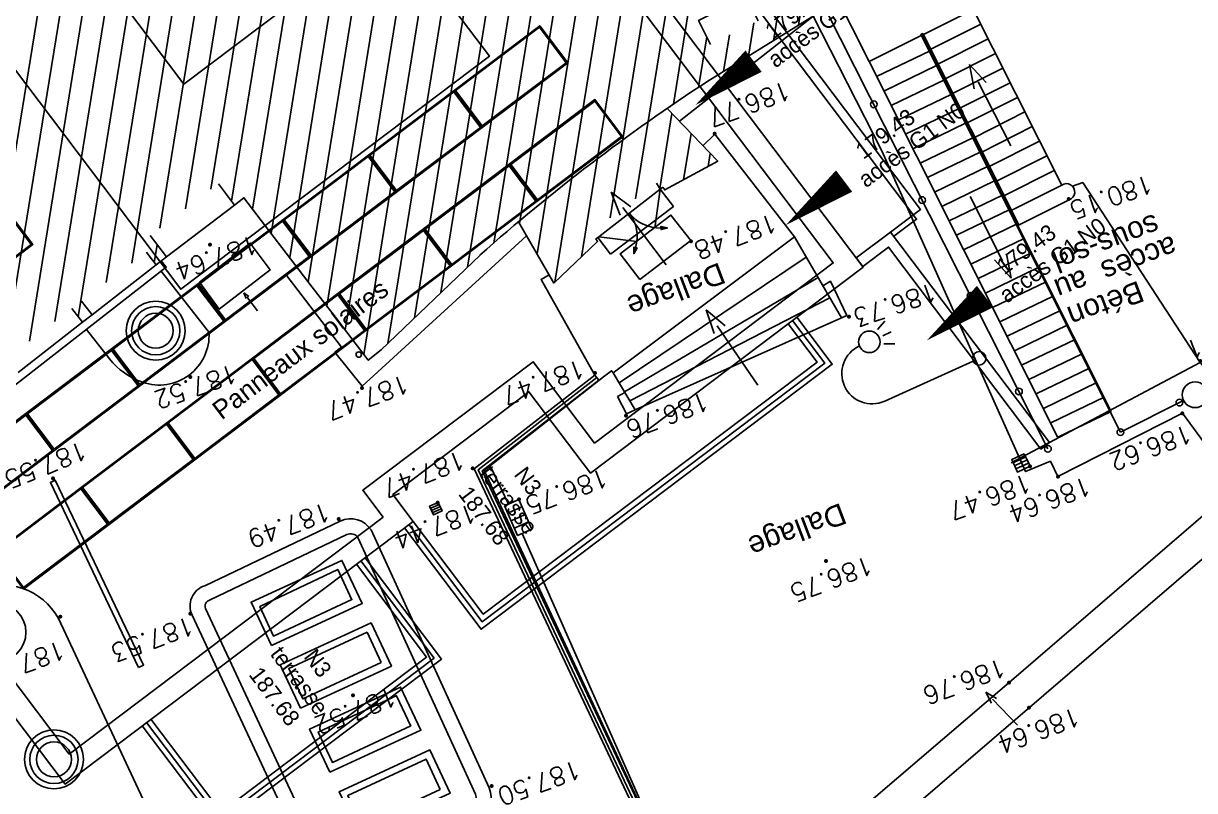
# Model space of a CAD drawing. Header units: metres. Extents: x 1841041 to 1841282, y 5171502 to 5171751.
# Drawn here: x 1841190.16 to 1841211.99, y 5171633.62 to 5171647.92 of the extents above; entities that cross this region are included whole.
import ezdxf
from ezdxf.lldxf.tags import DXFTag

# ---------------------------------------------------------------- set-up
doc = ezdxf.new("R2010")
doc.units = ezdxf.units.M
doc.header["$PDSIZE"] = -0.004
for name, color, linetype, true_color in [('Fond topo - BAT_ANN', 7, 'Continuous', 0x999999), ('Fond topo - CLO_LEG', 9, 'Continuous', 0x808080), ('Fond topo - SUPP', 7, 'Continuous', 0x999999), ('Fond topo - Z', 1, 'Continuous', 0xff0000), ('SA - EBC', 7, 'Continuous', 0x4f7f3f), ('SA - Limite terrain', 1, 'LIMITE_CADASTRALE', 0xff0000)]:
    doc.layers.add(name, color=color, linetype=linetype, true_color=true_color)
for name, color, linetype, lineweight, true_color in [('Fond topo - P', 3, 'Continuous', 50, 0x00ff00), ('Fond topo - VOI', 7, 'Continuous', 25, 0x999999), ('Fond topo - Z_500', 1, 'Continuous', 9, 0xff0000)]:
    doc.layers.add(name, color=color, linetype=linetype, lineweight=lineweight, true_color=true_color)
for name, color, linetype in [('SA - Bâtiment D', 7, 'Continuous'), ('SA - limite revêtement', 7, 'Continuous'), ('SA - muret béton', 7, 'Continuous')]:
    doc.layers.add(name, color=color, linetype=linetype)
doc.styles.add('2000_ARIAL', font='arial.ttf', dxfattribs={"height": 0.4})
doc.styles.add('ArialA', font='arial.ttf')
doc.styles.add('SIMPLEX', font='simplex_.ttf', dxfattribs={"height": 1.25})
tags = doc.linetypes.add('CACHE2', pattern=[4.7625, 3.175, -1.5875]).pattern_tags.tags
tags[6:7] = [DXFTag(74, 4), DXFTag(75, 0), DXFTag(340, '0'), DXFTag(46, 0.0), DXFTag(50, 0.0), DXFTag(44, 0.0), DXFTag(45, 0.0)]
tags[4:5] = [DXFTag(74, 4), DXFTag(75, 0), DXFTag(340, '0'), DXFTag(46, 0.0), DXFTag(50, 0.0), DXFTag(44, 0.0), DXFTag(45, 0.0)]
tags = doc.linetypes.add('L16', pattern=[0.375, 0.3, -0.075]).pattern_tags.tags
tags[6:7] = [DXFTag(74, 4), DXFTag(75, 0), DXFTag(340, '0'), DXFTag(46, 0.0), DXFTag(50, 0.0), DXFTag(44, 0.0), DXFTag(45, 0.0)]
tags[4:5] = [DXFTag(74, 4), DXFTag(75, 0), DXFTag(340, '0'), DXFTag(46, 0.0), DXFTag(50, 0.0), DXFTag(44, 0.0), DXFTag(45, 0.0)]
tags = doc.linetypes.add('L8', pattern=[0.225, 0.15, -0.075]).pattern_tags.tags
tags[6:7] = [DXFTag(74, 4), DXFTag(75, 0), DXFTag(340, '0'), DXFTag(46, 0.0), DXFTag(50, 0.0), DXFTag(44, 0.0), DXFTag(45, 0.0)]
tags[4:5] = [DXFTag(74, 4), DXFTag(75, 0), DXFTag(340, '0'), DXFTag(46, 0.0), DXFTag(50, 0.0), DXFTag(44, 0.0), DXFTag(45, 0.0)]
tags = doc.linetypes.add('LIMITE_CADASTRALE', pattern=[13, 8, -2, 1, -2]).pattern_tags.tags
tags[10:11] = [DXFTag(74, 4), DXFTag(75, 0), DXFTag(340, '0'), DXFTag(46, 0.0), DXFTag(50, 0.0), DXFTag(44, 0.0), DXFTag(45, 0.0)]
tags[8:9] = [DXFTag(74, 4), DXFTag(75, 0), DXFTag(340, '0'), DXFTag(46, 0.0), DXFTag(50, 0.0), DXFTag(44, 0.0), DXFTag(45, 0.0)]
tags[6:7] = [DXFTag(74, 4), DXFTag(75, 0), DXFTag(340, '0'), DXFTag(46, 0.0), DXFTag(50, 0.0), DXFTag(44, 0.0), DXFTag(45, 0.0)]
tags[4:5] = [DXFTag(74, 4), DXFTag(75, 0), DXFTag(340, '0'), DXFTag(46, 0.0), DXFTag(50, 0.0), DXFTag(44, 0.0), DXFTag(45, 0.0)]

# ---------------------------------------------------------------- blocks, each defined once
blk = doc.blocks.new('CLOLEG')
at = {"ltscale": 2}
blk.add_circle((0, 0), 0.0625, dxfattribs=at)
blk = doc.blocks.new('PTOPO')
at = {"color": 0, "ltscale": 2}
blk.add_point((0, 0), dxfattribs=at)
blk = doc.blocks.new('ESC01')
at = {"ltscale": 2}
for p, q in [((1.338104, 0), (0, 0)), ((1.257547, 0.126415), (1.7, 0)), ((1.257547, -0.126415), (1.7, 0))]:
    blk.add_line(p, q, dxfattribs=at)
blk = doc.blocks.new('ASS07')
at = {"ltscale": 2}
for p, q in [((-0.25, -0.45), (-0.25, 0.45)), ((0, -0.45), (0, 0.45)), ((0.25, -0.45), (0.25, 0.45))]:
    blk.add_line(p, q, dxfattribs=at)
at = {"ltscale": 2, "flags": 128}
blk.add_lwpolyline([(0.5, -0.5), (0.5, 0.5), (-0.5, 0.5), (-0.5, -0.5)], close=True, dxfattribs=at)
blk = doc.blocks.new('ECL01')
at = {"ltscale": 2}
for p, q in [((0.978086, 1.507164), (0.895804, 1.319402)), ((1.125, 1.464688), (1.125, 1.293214)), ((1.271914, 1.507164), (1.354196, 1.319402))]:
    blk.add_line(p, q, dxfattribs=at)
at = {"ltscale": 2, "flags": 128}
blk.add_lwpolyline([(0, 0.125), (0, 1.935, -0.995687118), (1.131589, 1.939891)], format="xyb", dxfattribs=at)
at = {"ltscale": 2}
for centre, radius in [((1.125, 1.74), 0.2), ((0, 0), 0.125)]:
    blk.add_circle(centre, radius, dxfattribs=at)

msp = doc.modelspace()

# ---------------------------------------------------------------- hatches: boundary and pattern name
at = {"layer": 'Fond topo - SUPP'}
h = msp.add_hatch(dxfattribs=at)
h.set_pattern_fill('ANSI31', color=256, scale=0.13, angle=15, style=0, pattern_type=2)
h.set_pattern_definition([(260.789251506, (3682554.42128, 10343265.75613), (0.40742809078, -0.066067390824), [])])
h.paths.add_polyline_path([(1841205.352, 5171648.347), (1841202.917, 5171646.842), (1841202.156, 5171646.333), (1841203.099, 5171645.351), (1841202.111, 5171644.813), (1841202.073, 5171644.866), (1841202.025, 5171644.829), (1841201.961, 5171644.942), (1841200.79, 5171644.065), (1841200.881, 5171643.942), (1841200.83, 5171643.903), (1841200.86, 5171643.855), (1841200.045, 5171643.077), (1841199.385, 5171644.22), (1841198.668, 5171643.6), (1841196.826, 5171641.834), (1841196.583, 5171641.64), (1841195.54, 5171643.004), (1841194.267, 5171644.668), (1841194.094, 5171644.532), (1841193.791, 5171644.931), (1841192.518, 5171643.963), (1841192.821, 5171643.565), (1841192.631, 5171643.418), (1841192.521, 5171643.56), (1841192.448, 5171643.655), (1841191.241, 5171642.742), (1841191.439, 5171642.489), (1841191.257, 5171642.347), (1841191.059, 5171642.602), (1841189.853, 5171641.677), (1841190.058, 5171641.413), (1841189.877, 5171641.272), (1841189.67, 5171641.537), (1841188.462, 5171640.609), (1841188.676, 5171640.335), (1841188.494, 5171640.194), (1841188.28, 5171640.469), (1841187.082, 5171639.55), (1841187.301, 5171639.264), (1841186.308, 5171638.54), (1841186.146, 5171638.422), (1841185.848, 5171638.823), (1841185.029, 5171638.213), (1841185.333, 5171637.804), (1841184.536, 5171637.172), (1841181.222, 5171641.398), (1841182.561, 5171642.369), (1841182.859, 5171641.968), (1841183.674, 5171642.573), (1841183.376, 5171642.974), (1841183.501, 5171643.07), (1841183.147, 5171643.532), (1841182.505, 5171644.372), (1841180.905, 5171646.465), (1841180.265, 5171647.302), (1841179.26, 5171648.616), (1841177.973, 5171650.235), (1841176.818, 5171651.732), (1841176.857, 5171651.761), (1841176.593, 5171652.104), (1841178.455, 5171653.522), (1841180.538, 5171655.129), (1841188.145, 5171661.004), (1841197.082, 5171667.827), (1841197.143, 5171667.748), (1841200.503, 5171670.333), (1841200.752, 5171670.031), (1841200.706, 5171669.995), (1841203.515, 5171666.352), (1841195.56, 5171660.21), (1841195.254, 5171660.606), (1841193.988, 5171659.628), (1841194.294, 5171659.232), (1841194.129, 5171659.105), (1841194.499, 5171658.62), (1841194.499, 5171658.62), (1841194.101, 5171658.316), (1841195.072, 5171657.044), (1841195.47, 5171657.348), (1841201.415, 5171649.559), (1841201.017, 5171649.255), (1841201.994, 5171647.976), (1841202.392, 5171648.279), (1841202.656, 5171647.933), (1841202.741, 5171647.975), (1841202.963, 5171647.528), (1841203.852, 5171647.969), (1841203.629, 5171648.417), (1841204.554, 5171648.877), (1841204.835, 5171649.016)])
at = {"layer": 'SA - EBC'}
h = msp.add_hatch(dxfattribs=at)
h.set_pattern_fill('_USER', color=256, scale=0.75, angle=-315, style=0, pattern_type=0)
h.set_pattern_definition([(-315, (0, 0), (-0.53033008589, 0.53033008589), [])])
h.paths.add_polyline_path([(1841240.534, 5171532.517), (1841223.858, 5171528.248), (1841224.01, 5171523.735), (1841215.546, 5171521.188), (1841206.867, 5171520.73), (1841199.288, 5171522.079, -0.324865), (1841192.336, 5171537.762, -0.281489), (1841198.593, 5171544.348), (1841208.019, 5171546.089, 0.169529), (1841223.027, 5171552.904, 0.334069), (1841223.933, 5171558.384, 0.093266), (1841218.106, 5171565.785, 0.153139), (1841209.915, 5171569.383), (1841196.461, 5171570.747), (1841184.639, 5171572.666, -0.164253), (1841172.868, 5171578.891), (1841170.874, 5171582.969), (1841169.21, 5171588.234), (1841165.841, 5171613.228, 0.439037), (1841171.519, 5171626.789, -0.093363), (1841170.025, 5171632.776, 0.104272), (1841169.166, 5171635.926), (1841165.419, 5171643.527), (1841173.007, 5171649.253), (1841177.046, 5171643.718), (1841174.916, 5171642.14), (1841179.537, 5171635.905, -0.200983), (1841180.559, 5171631.747), (1841180.292, 5171622.575), (1841180.777, 5171620.648), (1841185.185, 5171612.577), (1841196.958, 5171597.371), (1841207.556, 5171599.215, 0.121418), (1841225.087, 5171583.268, 0.010183), (1841229.876, 5171580.798), (1841223.376, 5171579.977), (1841224.011, 5171569.377), (1841231.451, 5171569.403), (1841238.914, 5171543.826), (1841240.956, 5171534.586)])

# ---------------------------------------------------------------- linework, layer by layer
at = {"layer": 'Fond topo - BAT_ANN', "ltscale": 2, "flags": 128}
msp.add_lwpolyline([(1841225.032, 5171614.462, 0.005854), (1841224.702, 5171616.429, 0.009807), (1841224.469, 5171617.597, 0.000342), (1841223.989, 5171619.767, 0.006673), (1841223.963, 5171619.878, 0.005229), (1841223.796, 5171620.517, 0.003213), (1841223.507, 5171621.553, 0.00749), (1841223.075, 5171622.981, 0.006534), (1841222.535, 5171624.602, 0.008522), (1841222.092, 5171625.809, 0.008346), (1841221.598, 5171627.024, 0.008865), (1841221.012, 5171628.338, 0.007166), (1841220.234, 5171629.939, 0.005738), (1841219.561, 5171631.239, 0.005958), (1841218.883, 5171632.476, 0.009466), (1841217.996, 5171633.982, 0.010243), (1841217.122, 5171635.341, 0.007286), (1841216.92, 5171635.632, 0.001156), (1841215.616, 5171637.446, 0.013099), (1841215.211, 5171637.976, 0.006306), (1841214.327, 5171639.045), (1841212.095, 5171641.598), (1841208.569, 5171639.725)], format="xyb", dxfattribs=at)
at = {"layer": 'Fond topo - BAT_ANN', "ltscale": 2}
msp.add_circle((1841211.998, 5171640.996), 0.24, dxfattribs=at)
at = {"layer": 'Fond topo - CLO_LEG', "ltscale": 2, "flags": 128}
msp.add_lwpolyline([(1841210.606, 5171640.3), (1841211.784, 5171640.889)], dxfattribs=at)
at = {"layer": 'Fond topo - SUPP', "ltscale": 2}
msp.add_line((1841201.102, 5171643.619), (1841202.275, 5171644.505), dxfattribs=at)
at = {"layer": 'Fond topo - SUPP', "ltscale": 2, "flags": 128}
for points in [[(1841209.511, 5171644.904), (1841206.935, 5171650.031), (1841204.977, 5171649.087)], [(1841204.835, 5171649.016), (1841205.352, 5171648.347), (1841202.917, 5171646.842)], [(1841205.921, 5171647.208), (1841204.977, 5171649.087)], [(1841203.852, 5171647.969), (1841203.629, 5171648.417), (1841202.741, 5171647.975), (1841202.963, 5171647.528)], [(1841209.255, 5171639.988), (1841205.105, 5171648.195)], [(1841207.867, 5171648.175), (1841205.921, 5171647.208)], [(1841202.385, 5171646.094), (1841204.874, 5171648.05)], [(1841210.606, 5171640.3), (1841206.884, 5171647.709), (1841206.92, 5171647.727), (1841208.711, 5171644.161)], [(1841206.911, 5171647.7), (1841210.436, 5171640.684)], [(1841208.004, 5171647.903), (1841207.05, 5171647.423)], [(1841208.141, 5171647.63), (1841207.187, 5171647.151)], [(1841206.062, 5171646.927), (1841207.058, 5171647.407)], [(1841208.278, 5171647.358), (1841207.324, 5171646.878)], [(1841205.921, 5171647.208), (1841209.447, 5171640.19)], [(1841206.197, 5171646.658), (1841207.193, 5171647.138)], [(1841208.415, 5171647.085), (1841207.461, 5171646.605)], [(1841206.332, 5171646.389), (1841207.328, 5171646.869)], [(1841208.552, 5171646.812), (1841207.598, 5171646.333)], [(1841206.467, 5171646.12), (1841207.463, 5171646.6)], [(1841208.689, 5171646.54), (1841207.735, 5171646.06)], [(1841202.073, 5171644.866), (1841202.111, 5171644.813), (1841203.099, 5171645.351), (1841202.156, 5171646.333)], [(1841206.602, 5171645.851), (1841207.598, 5171646.331)], [(1841208.826, 5171646.267), (1841207.872, 5171645.787)], [(1841206.738, 5171645.582), (1841207.733, 5171646.062)], [(1841208.963, 5171645.994), (1841208.009, 5171645.515)], [(1841204.532, 5171643.941), (1841203.048, 5171645.855), (1841202.822, 5171645.639)], [(1841206.873, 5171645.313), (1841207.869, 5171645.794)], [(1841207.008, 5171645.044), (1841208.004, 5171645.525)], [(1841209.1, 5171645.722), (1841208.146, 5171645.242)], [(1841209.237, 5171645.449), (1841208.283, 5171644.97)], [(1841207.143, 5171644.775), (1841208.139, 5171645.256)], [(1841209.374, 5171645.177), (1841208.42, 5171644.697)], [(1841194.094, 5171644.532), (1841193.791, 5171644.931)], [(1841202.024, 5171644.828), (1841201.961, 5171644.942)], [(1841202.024, 5171644.828), (1841202.073, 5171644.866)], [(1841207.278, 5171644.506), (1841208.274, 5171644.987)], [(1841195.54, 5171643.004), (1841194.267, 5171644.668), (1841194.094, 5171644.532)], [(1841202.024, 5171644.828), (1841200.881, 5171643.942)], [(1841202.025, 5171644.829), (1841201.928, 5171644.11)], [(1841202.275, 5171644.505), (1841202.025, 5171644.829)], [(1841207.413, 5171644.238), (1841208.409, 5171644.718)], [(1841194.094, 5171644.532), (1841192.821, 5171643.565)], [(1841207.548, 5171643.969), (1841208.544, 5171644.449)], [(1841200.881, 5171643.942), (1841200.83, 5171643.903), (1841200.86, 5171643.855), (1841200.045, 5171643.077), (1841199.385, 5171644.22)], [(1841202.042, 5171644.104), (1841202.162, 5171644.107), (1841202.043, 5171644.074), (1841202.041, 5171644.134), (1841202.162, 5171644.107)], [(1841207.683, 5171643.7), (1841208.679, 5171644.18)], [(1841192.821, 5171643.565), (1841192.518, 5171643.963)], [(1841199.537, 5171643.957), (1841196.474, 5171641.157)], [(1841201.102, 5171643.619), (1841200.863, 5171643.928)], [(1841200.881, 5171643.942), (1841201.591, 5171643.852)], [(1841204.532, 5171643.941), (1841201.153, 5171641.402)], [(1841204.532, 5171643.941), (1841205.405, 5171642.43)], [(1841207.819, 5171643.431), (1841208.814, 5171643.911)], [(1841192.821, 5171643.565), (1841192.631, 5171643.418), (1841192.521, 5171643.56), (1841192.448, 5171643.655)], [(1841195.54, 5171643.004), (1841195.984, 5171642.423), (1841196.583, 5171641.64), (1841196.826, 5171641.834), (1841198.668, 5171643.6)], [(1841201.261, 5171641.221), (1841204.75, 5171643.563)], [(1841201.567, 5171643.741), (1841201.533, 5171643.626), (1841201.596, 5171643.732), (1841201.538, 5171643.75), (1841201.533, 5171643.626)], [(1841207.954, 5171643.162), (1841208.95, 5171643.642)], [(1841186.419, 5171638.387), (1841192.818, 5171643.373), (1841192.726, 5171643.492)], [(1841186.419, 5171638.387), (1841192.818, 5171643.373), (1841192.726, 5171643.492)], [(1841192.631, 5171643.418), (1841191.439, 5171642.489)], [(1841195.046, 5171643.239), (1841195.244, 5171643.39)], [(1841208.089, 5171642.893), (1841209.085, 5171643.373)], [(1841192.725, 5171643.301), (1841193.617, 5171642.156), (1841195.046, 5171643.239), (1841196.085, 5171641.881), (1841195.963, 5171641.788), (1841196.474, 5171641.157)], [(1841200.809, 5171641.363), (1841199.807, 5171643.145), (1841199.956, 5171643.231)], [(1841204.971, 5171643.182), (1841201.362, 5171641.051)], [(1841205.506, 5171642.475), (1841205.2, 5171643.111), (1841205.059, 5171643.029)], [(1841208.224, 5171642.624), (1841209.22, 5171643.104)], [(1841208.224, 5171642.624), (1841209.22, 5171643.104)], [(1841191.059, 5171642.602), (1841191.257, 5171642.347), (1841191.439, 5171642.489), (1841191.241, 5171642.742)], [(1841201.462, 5171640.883), (1841205.188, 5171642.806)], [(1841208.359, 5171642.355), (1841209.355, 5171642.836)], [(1841205.506, 5171642.475), (1841201.56, 5171640.718)], [(1841208.494, 5171642.086), (1841209.49, 5171642.567)], [(1841191.256, 5171642.349), (1841190.058, 5171641.413)], [(1841208.629, 5171641.817), (1841209.625, 5171642.298)], [(1841208.764, 5171641.549), (1841209.76, 5171642.029)], [(1841208.899, 5171641.28), (1841209.895, 5171641.76)], [(1841201.153, 5171641.402), (1841201.12, 5171641.444), (1841200.972, 5171641.328)], [(1841201.153, 5171641.402), (1841201.56, 5171640.718)], [(1841209.035, 5171641.011), (1841210.03, 5171641.491)], [(1841198.744, 5171639.583), (1841200.972, 5171641.328)], [(1841209.17, 5171640.742), (1841210.166, 5171641.222)], [(1841209.17, 5171640.742), (1841210.166, 5171641.222)], [(1841201.234, 5171640.961), (1841201.368, 5171641.041)], [(1841201.234, 5171640.961), (1841201.398, 5171640.642), (1841201.56, 5171640.718)], [(1841209.309, 5171640.475), (1841210.301, 5171640.953)], [(1841209.44, 5171640.204), (1841210.436, 5171640.684)], [(1841201.793, 5171633.126), (1841199.453, 5171638.41), (1841199.634, 5171638.49), (1841199.39, 5171639.042), (1841199.198, 5171638.959), (1841198.86, 5171639.674)], [(1841198.744, 5171639.583), (1841201.771, 5171633.099)], [(1841196.828, 5171636.006), (1841195.366, 5171635.326), (1841195.103, 5171635.891), (1841196.565, 5171636.571)], [(1841196.562, 5171636.57), (1841196.825, 5171636.005)], [(1841197.378, 5171634.823), (1841195.916, 5171634.143), (1841195.653, 5171634.708), (1841197.115, 5171635.388)], [(1841197.113, 5171635.387), (1841197.376, 5171634.822)]]:
    msp.add_lwpolyline(points, dxfattribs=at)
at = {"layer": 'Fond topo - SUPP', "linetype": 'L16', "ltscale": 2, "flags": 128}
for points in [[(1841204.879, 5171648.054), (1841206.16, 5171645.543), (1841208.837, 5171639.563), (1841209.3, 5171639.757), (1841209.442, 5171639.47), (1841211.762, 5171640.651), (1841212.773, 5171639.277), (1841208.532, 5171635.632), (1841204.373, 5171632.077), (1841203.416, 5171631.625)], [(1841212.095, 5171641.598), (1841209.903, 5171644.95), (1841209.713, 5171644.883)], [(1841213.581, 5171639.182), (1841204.773, 5171631.611)]]:
    msp.add_lwpolyline(points, dxfattribs=at)
at = {"layer": 'Fond topo - SUPP', "ltscale": 2, "flags": 128}
for points in [[(1841208.557, 5171644.424), (1841209.511, 5171644.904, -1.159523), (1841209.648, 5171644.631), (1841208.694, 5171644.152)], [(1841193.617, 5171642.156, -0.531213), (1841192.382, 5171641.228, -0.140177), (1841191.758, 5171641.665), (1841191.33, 5171642.214)], [(1841195.539, 5171632.092), (1841193.299, 5171636.891, -0.450708), (1841193.536, 5171637.435), (1841196.064, 5171638.641, -0.379409), (1841196.637, 5171638.476), (1841198.837, 5171633.667, -0.429538), (1841198.607, 5171633.097), (1841196.095, 5171631.911, -0.396697), (1841195.539, 5171632.092)]]:
    msp.add_lwpolyline(points, format="xyb", dxfattribs=at)
for points in [[(1841201.646, 5171643.147), (1841202.596, 5171643.869), (1841202.228, 5171644.344), (1841201.279, 5171643.622)], [(1841193.436, 5171643.093), (1841193.806, 5171642.592), (1841194.755, 5171643.322), (1841194.385, 5171643.824)], [(1841200.809, 5171641.363), (1841198.562, 5171639.617), (1841201.645, 5171633.056), (1841201.754, 5171633.107), (1841198.711, 5171639.581), (1841200.882, 5171641.269)], [(1841192.304, 5171635.915), (1841190.66, 5171639.362), (1841190.75, 5171639.405), (1841192.395, 5171635.958)], [(1841194.778, 5171636.324), (1841196.472, 5171637.106), (1841196.093, 5171637.909), (1841194.399, 5171637.128)], [(1841196.28, 5171637.176), (1841196.016, 5171637.741), (1841194.564, 5171637.05), (1841194.821, 5171636.498), (1841196.281, 5171637.177)], [(1841195.322, 5171635.157), (1841197.017, 5171635.939), (1841196.638, 5171636.743), (1841194.943, 5171635.961)], [(1841195.87, 5171633.962), (1841197.565, 5171634.743), (1841197.186, 5171635.547), (1841195.491, 5171634.765)], [(1841196.419, 5171632.79), (1841198.114, 5171633.572), (1841197.735, 5171634.375), (1841196.04, 5171633.594)], [(1841197.927, 5171633.64), (1841197.664, 5171634.205), (1841196.203, 5171633.526), (1841196.466, 5171632.961)]]:
    msp.add_lwpolyline(points, close=True, dxfattribs=at)
at = {"layer": 'Fond topo - SUPP', "linetype": 'L8', "ltscale": 2, "flags": 128}
msp.add_lwpolyline([(1841201.699, 5171633.082), (1841198.636, 5171639.599), (1841200.845, 5171641.316)], dxfattribs=at)
at = {"layer": 'Fond topo - SUPP', "linetype": 'L16', "ltscale": 2, "flags": 128}
msp.add_lwpolyline([(1841195.787, 5171632.221), (1841193.553, 5171637.01, -0.484796), (1841193.635, 5171637.172), (1841196.185, 5171638.389, -0.35503), (1841196.393, 5171638.338), (1841198.582, 5171633.551, -0.443167), (1841198.498, 5171633.355), (1841195.975, 5171632.165, -0.383594)], format="xyb", close=True, dxfattribs=at)
at = {"layer": 'Fond topo - SUPP', "ltscale": 2, "flags": 128}
msp.add_lwpolyline([(1841192.054, 5171628.581), (1841188.792, 5171635.482, -0.398852), (1841189.278, 5171637.361, -0.382281), (1841190.811, 5171636.826), (1841194.191, 5171629.598, -0.468818), (1841193.921, 5171629.022), (1841192.665, 5171628.439, -0.344339)], format="xyb", close=True, dxfattribs=at)
at = {"layer": 'Fond topo - SUPP', "ltscale": 2}
for centre, radius in [((1841192.623, 5171642.19), 0.55), ((1841192.623, 5171642.19), 0.45), ((1841192.623, 5171642.19), 0.325), ((1841196.408, 5171641.746), 0.0505), ((1841189.654, 5171636.568), 0.55), ((1841190.726, 5171634.2), 0.55), ((1841190.726, 5171634.2), 0.45), ((1841190.726, 5171634.2), 0.325)]:
    msp.add_circle(centre, radius, dxfattribs=at)
for centre, radius, start, end in [((1841222.545, 5171616.71), 35.962, 123.0799, 131.6045), ((1841202.025, 5171644.829), 0.725, 217.3799, 271.3799), ((1841200.872, 5171643.948), 0.725, 343.3799, 37.3799)]:
    msp.add_arc(centre, radius, start, end, dxfattribs=at)
at = {"layer": 'Fond topo - VOI', "ltscale": 2, "flags": 128}
msp.add_lwpolyline([(1841206.487, 5171703.617), (1841212.812, 5171699.194, -0.005078), (1841214.769, 5171697.678, -0.01499), (1841215.411, 5171697.139, -0.008053), (1841221.924, 5171691.13, -0.025021), (1841223.889, 5171689.061, -0.013152), (1841226.895, 5171685.368, -0.016223), (1841229.152, 5171682.236, -0.000244), (1841229.657, 5171681.484, -0.000024), (1841234.816, 5171673.796, -0.000461), (1841237.485, 5171669.809, -0.000271), (1841242.007, 5171663.036), (1841249.608, 5171651.177), (1841253.641, 5171644.937), (1841254.332, 5171643.804, -0.019121), (1841257.506, 5171637.908, -0.019121), (1841260.222, 5171631.786, -0.006135), (1841260.993, 5171629.78, -0.006135), (1841261.714, 5171627.755), (1841263.771, 5171621.691), (1841268.405, 5171607.03), (1841273.009, 5171592.352), (1841273.308, 5171591.398)], format="xyb", dxfattribs=at)
at = {"layer": 'SA - Bâtiment D', "linetype": 'CACHE2', "ltscale": 0.15, "elevation": 0, "flags": 128}
msp.add_lwpolyline([(1841206.382, 5171643.95), (1841206.805, 5171644.269), (1841194.706, 5171660.295), (1841194.646, 5171660.374), (1841193.584, 5171659.573)], dxfattribs=at)
at = {"layer": 'SA - Bâtiment D', "ltscale": 50.799999, "elevation": 0, "flags": 128}
for points in [[(1841188.819, 5171657.473), (1841188.722, 5171657.601), (1841178.658, 5171650.005), (1841190.934, 5171633.74), (1841197.421, 5171638.636), (1841197.043, 5171639.137), (1841199.581, 5171641.051), (1841200.725, 5171639.536), (1841205.813, 5171643.376), (1841195.874, 5171656.54), (1841195.475, 5171656.239), (1841192.466, 5171660.226)], [(1841188.74, 5171656.913), (1841188.644, 5171657.04), (1841179.219, 5171649.927), (1841191.012, 5171634.3), (1841196.861, 5171638.715), (1841196.483, 5171639.215), (1841199.66, 5171641.611), (1841200.803, 5171640.096), (1841205.253, 5171643.454), (1841195.796, 5171655.98), (1841195.396, 5171655.679), (1841192.388, 5171659.666)], [(1841187.978, 5171653.638), (1841193.149, 5171646.787), (1841197.027, 5171649.714), (1841198.844, 5171647.307), (1841193.089, 5171642.964), (1841186.102, 5171652.222)], [(1841198.707, 5171645.978), (1841198.185, 5171646.669), (1841199.781, 5171647.874), (1841200.303, 5171647.182)], [(1841198.711, 5171646.006), (1841198.213, 5171646.665), (1841199.777, 5171647.846), (1841200.275, 5171647.186)], [(1841197.11, 5171644.773), (1841196.589, 5171645.464), (1841198.185, 5171646.669), (1841198.707, 5171645.978)], [(1841197.114, 5171644.801), (1841196.617, 5171645.46), (1841198.181, 5171646.641), (1841198.679, 5171645.981)], [(1841199.735, 5171644.602), (1841199.213, 5171645.294), (1841200.809, 5171646.498), (1841201.331, 5171645.807)], [(1841199.739, 5171644.63), (1841199.241, 5171645.29), (1841200.806, 5171646.47), (1841201.303, 5171645.811)], [(1841195.514, 5171643.568), (1841194.992, 5171644.259), (1841196.589, 5171645.464), (1841197.11, 5171644.773)], [(1841195.518, 5171643.596), (1841195.02, 5171644.255), (1841196.585, 5171645.436), (1841197.082, 5171644.777)], [(1841198.138, 5171643.398), (1841197.617, 5171644.089), (1841199.213, 5171645.294), (1841199.735, 5171644.602)], [(1841198.142, 5171643.426), (1841197.645, 5171644.085), (1841199.209, 5171645.266), (1841199.707, 5171644.606)], [(1841188.734, 5171642.591), (1841188.213, 5171643.282), (1841189.809, 5171644.487), (1841190.331, 5171643.796)], [(1841188.738, 5171642.619), (1841188.241, 5171643.278), (1841189.805, 5171644.459), (1841190.303, 5171643.8)], [(1841193.918, 5171642.363), (1841193.396, 5171643.054), (1841194.992, 5171644.259), (1841195.514, 5171643.568)], [(1841193.921, 5171642.391), (1841193.424, 5171643.05), (1841194.988, 5171644.231), (1841195.486, 5171643.572)], [(1841196.542, 5171642.193), (1841196.02, 5171642.884), (1841197.617, 5171644.089), (1841198.138, 5171643.398)], [(1841196.546, 5171642.221), (1841196.048, 5171642.88), (1841197.613, 5171644.061), (1841198.11, 5171643.401)], [(1841192.321, 5171641.158), (1841191.799, 5171641.85), (1841193.396, 5171643.054), (1841193.918, 5171642.363)], [(1841192.325, 5171641.186), (1841191.827, 5171641.846), (1841193.392, 5171643.026), (1841193.89, 5171642.367)], [(1841194.946, 5171640.988), (1841194.424, 5171641.679), (1841196.02, 5171642.884), (1841196.542, 5171642.193)], [(1841194.95, 5171641.016), (1841194.452, 5171641.675), (1841196.016, 5171642.856), (1841196.514, 5171642.197)], [(1841190.725, 5171639.953), (1841190.203, 5171640.645), (1841191.799, 5171641.85), (1841192.321, 5171641.158)], [(1841190.729, 5171639.981), (1841190.231, 5171640.641), (1841191.796, 5171641.822), (1841192.293, 5171641.162)], [(1841193.349, 5171639.783), (1841192.828, 5171640.474), (1841194.424, 5171641.679), (1841194.946, 5171640.988)], [(1841193.353, 5171639.811), (1841192.856, 5171640.47), (1841194.42, 5171641.651), (1841194.918, 5171640.992)], [(1841189.128, 5171638.749), (1841188.607, 5171639.44), (1841190.203, 5171640.645), (1841190.725, 5171639.953)], [(1841189.132, 5171638.777), (1841188.635, 5171639.436), (1841190.199, 5171640.617), (1841190.697, 5171639.957)], [(1841191.753, 5171638.578), (1841191.231, 5171639.27), (1841192.828, 5171640.474), (1841193.349, 5171639.783)], [(1841191.757, 5171638.606), (1841191.259, 5171639.266), (1841192.824, 5171640.446), (1841193.321, 5171639.787)], [(1841190.156, 5171637.373), (1841189.635, 5171638.065), (1841191.231, 5171639.27), (1841191.753, 5171638.578)], [(1841190.16, 5171637.401), (1841189.663, 5171638.061), (1841191.227, 5171639.242), (1841191.725, 5171638.582)]]:
    msp.add_lwpolyline(points, close=True, dxfattribs=at)
at = {"layer": 'SA - Bâtiment D', "elevation": 0, "flags": 128}
for points in [[(1841203.768, 5171647.215, 0.5, 0, 0), (1841202.681, 5171646.393, 0, 0, 0)], [(1841205.455, 5171644.98, 0.5, 0, 0), (1841204.368, 5171644.158, 0, 0, 0)], [(1841208.082, 5171642.828, 0.5, 0, 0), (1841206.995, 5171642.007, 0, 0, 0)]]:
    msp.add_lwpolyline(points, format="xyseb", dxfattribs=at)
for points in [[(1841197.261, 5171638.516), (1841198.689, 5171636.624), (1841205.234, 5171641.565), (1841204.573, 5171642.44)], [(1841197.341, 5171638.576), (1841198.709, 5171636.764), (1841205.094, 5171641.585), (1841204.493, 5171642.38)], [(1841197.421, 5171638.636), (1841198.729, 5171636.904), (1841204.954, 5171641.604), (1841204.414, 5171642.32)], [(1841192.373, 5171634.827), (1841193.802, 5171632.934), (1841197.952, 5171636.068), (1841196.524, 5171637.959)], [(1841192.453, 5171634.887), (1841193.822, 5171633.074), (1841197.812, 5171636.087), (1841196.444, 5171637.899)], [(1841192.533, 5171634.947), (1841193.841, 5171633.214), (1841197.672, 5171636.107), (1841196.364, 5171637.839)]]:
    msp.add_lwpolyline(points, dxfattribs=at)
at = {"layer": 'SA - limite revêtement', "elevation": 0, "flags": 128}
msp.add_lwpolyline([(1841206.322, 5171644.029), (1841206.88, 5171644.451), (1841202.685, 5171650.008)], dxfattribs=at)
at = {"layer": 'SA - Limite terrain', "ltscale": 0.5}
msp.add_open_spline([(1841077.148, 5171583.553), (1841078.819, 5171584.595), (1841080.49, 5171585.638), (1841083.664, 5171586.861), (1841086.838, 5171588.083), (1841093.711, 5171590.735), (1841100.584, 5171593.386), (1841105.835, 5171595.38), (1841111.086, 5171597.373), (1841112.783, 5171598.016), (1841114.48, 5171598.659), (1841120.144, 5171600.798), (1841125.807, 5171602.936), (1841137.979, 5171607.582), (1841150.151, 5171612.227), (1841152.241, 5171613.017), (1841154.331, 5171613.807), (1841157.624, 5171615.009), (1841160.918, 5171616.21), (1841160.894, 5171617.273), (1841160.87, 5171618.335), (1841160.842, 5171619.242), (1841160.815, 5171620.149), (1841160.788, 5171621.056), (1841160.76, 5171621.962), (1841160.713, 5171623.534), (1841160.666, 5171625.105), (1841160.65, 5171625.629), (1841160.634, 5171626.153), (1841160.584, 5171627.253), (1841160.533, 5171628.354), (1841160.518, 5171628.685), (1841160.503, 5171629.017), (1841160.48, 5171629.51), (1841160.458, 5171630.004), (1841160.008, 5171632.996), (1841159.557, 5171635.989), (1841161.416, 5171637.129), (1841163.274, 5171638.269), (1841163.062, 5171638.62), (1841162.85, 5171638.97), (1841163.132, 5171639.178), (1841163.413, 5171639.387), (1841163.466, 5171639.334), (1841163.52, 5171639.282), (1841164.038, 5171639.682), (1841164.556, 5171640.082), (1841164.648, 5171639.962), (1841164.741, 5171639.842), (1841166.344, 5171640.478), (1841167.783, 5171641.548), (1841166.833, 5171642.782), (1841165.884, 5171644.015), (1841169.436, 5171646.693), (1841172.988, 5171649.371), (1841174.754, 5171650.702), (1841176.52, 5171652.033), (1841176.562, 5171652.065), (1841176.604, 5171652.098), (1841176.583, 5171652.125), (1841176.562, 5171652.152), (1841191.178, 5171663.382), (1841205.795, 5171674.612), (1841207.539, 5171675.957), (1841209.283, 5171677.303), (1841213.68, 5171676.869), (1841218.077, 5171676.436), (1841224.138, 5171669.22), (1841230.199, 5171662.004), (1841229.455, 5171661.412), (1841228.711, 5171660.821), (1841230.314, 5171658.673), (1841231.917, 5171656.525), (1841232.043, 5171656.617), (1841232.17, 5171656.708), (1841232.372, 5171656.428), (1841232.575, 5171656.148), (1841232.451, 5171656.059), (1841232.328, 5171655.969), (1841232.663, 5171655.506), (1841232.999, 5171655.043), (1841233.051, 5171655.081), (1841233.104, 5171655.119), (1841233.508, 5171654.297), (1841234.371, 5171654.751), (1841235.089, 5171655.242), (1841235.806, 5171655.732), (1841235.743, 5171655.833), (1841235.681, 5171655.933), (1841236.005, 5171656.142), (1841236.329, 5171656.35), (1841236.53, 5171656.027), (1841236.731, 5171655.704), (1841236.69, 5171655.677), (1841236.649, 5171655.651), (1841240.859, 5171649.081), (1841245.068, 5171642.512), (1841245.316, 5171642.137), (1841245.563, 5171641.762), (1841246.368, 5171640.454), (1841247.173, 5171639.145), (1841247.777, 5171638.093), (1841248.381, 5171637.04), (1841248.966, 5171636.026), (1841249.551, 5171635.012), (1841249.717, 5171634.703), (1841249.883, 5171634.395), (1841250.399, 5171633.314), (1841250.915, 5171632.234), (1841251.406, 5171631.065), (1841251.898, 5171629.896), (1841252.568, 5171628.101), (1841253.238, 5171626.305), (1841253.563, 5171625.376), (1841253.889, 5171624.446), (1841254.265, 5171623.34), (1841254.642, 5171622.235), (1841255.134, 5171620.703), (1841255.626, 5171619.171), (1841256.972, 5171614.602), (1841258.318, 5171610.034), (1841260.018, 5171603.956), (1841261.718, 5171597.878), (1841261.649, 5171597.471), (1841261.579, 5171597.063), (1841255.231, 5171594.584), (1841248.882, 5171592.105), (1841248.776, 5171592.327), (1841248.67, 5171592.548), (1841246.784, 5171591.747), (1841244.897, 5171590.945), (1841242.725, 5171590.022), (1841240.552, 5171589.099), (1841236.933, 5171587.662), (1841233.313, 5171586.225), (1841233.492, 5171583.109), (1841233.67, 5171579.993), (1841236.323, 5171570.916), (1841238.976, 5171561.84), (1841241.513, 5171558.133), (1841244.049, 5171554.427), (1841242.923, 5171553.125), (1841241.796, 5171551.823), (1841241.41, 5171551.356), (1841241.024, 5171550.889), (1841240.713, 5171550.265), (1841240.402, 5171549.641), (1841239.986, 5171547.808), (1841239.57, 5171545.975), (1841239.534, 5171544.717), (1841239.499, 5171543.459), (1841239.692, 5171542.348), (1841239.886, 5171541.236), (1841240.081, 5171539.923), (1841240.277, 5171538.61), (1841240.912, 5171536.095), (1841241.546, 5171533.58), (1841243.014, 5171531.501), (1841244.481, 5171529.421), (1841227.512, 5171525.461), (1841210.543, 5171521.501), (1841206.604, 5171520.748), (1841202.664, 5171519.995), (1841201.249, 5171519.723), (1841199.834, 5171519.451), (1841198.395, 5171519.201), (1841196.956, 5171518.952), (1841194.089, 5171518.458), (1841191.222, 5171517.964), (1841187.46, 5171517.221), (1841183.698, 5171516.477), (1841181.491, 5171516.11), (1841179.284, 5171515.742), (1841171.622, 5171514.451), (1841163.959, 5171513.159), (1841163.66, 5171515.636), (1841163.361, 5171518.113), (1841161.425, 5171520.351), (1841159.488, 5171522.59), (1841159.231, 5171523.557), (1841158.974, 5171524.524), (1841157.967, 5171529.943), (1841156.959, 5171535.361), (1841153.722, 5171536.254), (1841150.485, 5171537.146), (1841149.694, 5171541.102), (1841148.903, 5171545.057), (1841151.559, 5171547.094), (1841154.215, 5171549.131), (1841153.197, 5171554.379), (1841152.179, 5171559.627), (1841150.262, 5171559.173), (1841148.344, 5171558.719), (1841148.332, 5171558.768), (1841148.321, 5171558.817), (1841145.057, 5171557.992), (1841141.793, 5171557.167), (1841136.485, 5171555.864), (1841131.176, 5171554.561), (1841120.489, 5171551.958), (1841109.801, 5171549.355), (1841104.946, 5171548.16), (1841100.091, 5171546.965), (1841095.661, 5171545.873), (1841091.231, 5171544.781), (1841091.156, 5171544.642), (1841091.08, 5171544.503), (1841088.933, 5171543.954), (1841086.785, 5171543.404), (1841084.885, 5171542.931), (1841082.985, 5171542.457), (1841083.035, 5171542.261), (1841083.086, 5171542.065), (1841079.452, 5171541.173), (1841075.819, 5171540.281), (1841074.961, 5171551.046), (1841074.102, 5171561.812), (1841074.142, 5171561.815), (1841074.182, 5171561.818), (1841074.04, 5171563.776), (1841073.899, 5171565.734), (1841073.884, 5171565.934), (1841073.87, 5171566.133), (1841073.601, 5171569.428), (1841073.333, 5171572.722), (1841073.339, 5171574.679), (1841073.345, 5171576.635), (1841073.965, 5171578.536), (1841074.585, 5171580.437), (1841075.867, 5171581.995), (1841077.148, 5171583.553)], degree=2, knots=[0, 0, 0, 0.01, 0.01, 0.02, 0.02, 0.03, 0.03, 0.04, 0.04, 0.05, 0.05, 0.06, 0.06, 0.07, 0.07, 0.08, 0.08, 0.09, 0.09, 0.1, 0.1, 0.11, 0.11, 0.12, 0.12, 0.13, 0.13, 0.14, 0.14, 0.15, 0.15, 0.16, 0.16, 0.17, 0.17, 0.18, 0.18, 0.19, 0.19, 0.2, 0.2, 0.21, 0.21, 0.22, 0.22, 0.23, 0.23, 0.24, 0.24, 0.25, 0.25, 0.26, 0.26, 0.27, 0.27, 0.28, 0.28, 0.29, 0.29, 0.3, 0.3, 0.31, 0.31, 0.32, 0.32, 0.33, 0.33, 0.34, 0.34, 0.35, 0.35, 0.36, 0.36, 0.37, 0.37, 0.38, 0.38, 0.39, 0.39, 0.4, 0.4, 0.41, 0.41, 0.42, 0.42, 0.43, 0.43, 0.44, 0.44, 0.45, 0.45, 0.46, 0.46, 0.47, 0.47, 0.48, 0.48, 0.49, 0.49, 0.5, 0.5, 0.51, 0.51, 0.52, 0.52, 0.53, 0.53, 0.54, 0.54, 0.55, 0.55, 0.56, 0.56, 0.57, 0.57, 0.58, 0.58, 0.59, 0.59, 0.6, 0.6, 0.61, 0.61, 0.62, 0.62, 0.63, 0.63, 0.64, 0.64, 0.65, 0.65, 0.66, 0.66, 0.67, 0.67, 0.68, 0.68, 0.69, 0.69, 0.7, 0.7, 0.71, 0.71, 0.72, 0.72, 0.73, 0.73, 0.74, 0.74, 0.75, 0.75, 0.76, 0.76, 0.77, 0.77, 0.78, 0.78, 0.79, 0.79, 0.8, 0.8, 0.81, 0.81, 0.82, 0.82, 0.83, 0.83, 0.84, 0.84, 0.85, 0.85, 0.86, 0.86, 0.87, 0.87, 0.88, 0.88, 0.89, 0.89, 0.9, 0.9, 0.91, 0.91, 0.92, 0.92, 0.93, 0.93, 0.94, 0.94, 0.95, 0.95, 0.96, 0.96, 0.97, 0.97, 0.98, 0.98, 0.99, 0.99, 1, 1, 1.01, 1.01, 1.02, 1.02, 1.03, 1.03, 1.04, 1.04, 1.05, 1.05, 1.06, 1.06, 1.07, 1.07, 1.08, 1.08, 1.09, 1.09, 1.1, 1.1, 1.11, 1.11, 1.12, 1.12, 1.13, 1.13, 1.14, 1.14, 1.15, 1.15, 1.15], dxfattribs=at)
at = {"layer": 'SA - muret béton', "elevation": 0, "flags": 128}
msp.add_lwpolyline([(1841205.683, 5171643.547), (1841206.322, 5171644.029), (1841209.285, 5171640.105), (1841209.125, 5171639.984), (1841206.283, 5171643.749), (1841205.804, 5171643.388)], close=True, dxfattribs=at)

# ---------------------------------------------------------------- block references
at = {"layer": 'Fond topo - CLO_LEG', "color": 252, "ltscale": 2, "true_color": 0x989898, "rotation": 124.1232969462477}
for p in [(1841211.705, 5171640.85), (1841210.606, 5171640.3)]:
    msp.add_blockref('CLOLEG', p, dxfattribs=at)
at = {"layer": 'Fond topo - P', "ltscale": 2}
ref = msp.add_blockref('PTOPO', (1841203.042, 5171645.862), dxfattribs=dict(at, rotation=280.9304176329959))
ref.add_attrib('ALT', '186.77', (1841204.379, 5171646.851), dxfattribs={"layer": 'Fond topo - Z', "ltscale": 2, "height": 0.34, "rotation": 200.423, "style": 'SIMPLEX'})
ref = msp.add_blockref('PTOPO', (1841209.644, 5171644.647), dxfattribs=dict(at, rotation=264.2407522284483))
ref.add_attrib('ALT', '180.15', (1841211.136, 5171645.108), dxfattribs={"layer": 'Fond topo - Z_500', "ltscale": 2, "height": 0.34, "rotation": 199.5087, "style": 'SIMPLEX'})
ref = msp.add_blockref('PTOPO', (1841202.6, 5171643.855), dxfattribs=dict(at, rotation=281.0133596076284))
ref.add_attrib('ALT', '187.48', (1841204.129, 5171644.383), dxfattribs={"layer": 'Fond topo - Z', "ltscale": 2, "height": 0.34, "rotation": 200.506, "style": 'SIMPLEX'})
ref = msp.add_blockref('PTOPO', (1841193.635, 5171643.792), dxfattribs=dict(at, rotation=280.6206696235967))
ref.add_attrib('ALT', '187.64', (1841194.45, 5171643.984), dxfattribs={"layer": 'Fond topo - Z', "ltscale": 2, "height": 0.34, "rotation": 200.1133, "style": 'SIMPLEX'})
ref = msp.add_blockref('PTOPO', (1841205.544, 5171642.45), dxfattribs=dict(at, rotation=279.4869254009311))
ref.add_attrib('ALT', '186.73', (1841207.11, 5171643.094), dxfattribs={"layer": 'Fond topo - Z', "ltscale": 2, "height": 0.34, "rotation": 198.9795, "style": 'SIMPLEX'})
ref = msp.add_blockref('PTOPO', (1841212.093, 5171641.626), dxfattribs=dict(at, rotation=265.3419274560355))
ref.add_attrib('ALT', '180.11', (1841213.293, 5171642.532), dxfattribs={"layer": 'Fond topo - Z_500', "ltscale": 2, "height": 0.34, "rotation": 200.6098, "style": 'SIMPLEX'})
ref = msp.add_blockref('PTOPO', (1841200.812, 5171641.402), dxfattribs=dict(at, rotation=280.7155269752406))
ref.add_attrib('ALT', '187.47', (1841200.542, 5171641.666), dxfattribs={"layer": 'Fond topo - Z', "ltscale": 2, "height": 0.34, "rotation": 200.2081, "style": 'SIMPLEX'})
ref = msp.add_blockref('PTOPO', (1841193.269, 5171641.325), dxfattribs=dict(at, rotation=280.1117396120646))
ref.add_attrib('ALT', '187.52', (1841194.068, 5171641.575), dxfattribs={"layer": 'Fond topo - Z', "ltscale": 2, "height": 0.34, "rotation": 199.6043, "style": 'SIMPLEX'})
ref = msp.add_blockref('PTOPO', (1841196.471, 5171641.124), dxfattribs=dict(at, rotation=280.6713937234304))
ref.add_attrib('ALT', '187.47', (1841197.268, 5171641.382), dxfattribs={"layer": 'Fond topo - Z', "ltscale": 2, "height": 0.34, "rotation": 200.164, "style": 'SIMPLEX'})
ref = msp.add_blockref('PTOPO', (1841201.387, 5171640.607), dxfattribs=dict(at, rotation=281.3333787219947))
ref.add_attrib('ALT', '186.76', (1841202.854, 5171641.056), dxfattribs={"layer": 'Fond topo - Z', "ltscale": 2, "height": 0.34, "rotation": 200.826, "style": 'SIMPLEX'})
ref = msp.add_blockref('PTOPO', (1841211.762, 5171640.651), dxfattribs=dict(at, rotation=200.7892219420549))
ref.add_attrib('ALT', '186.62', (1841211.859, 5171640.451), dxfattribs={"layer": 'Fond topo - Z_500', "ltscale": 2, "height": 0.34, "rotation": 200.7892, "style": 'SIMPLEX'})
ref = msp.add_blockref('PTOPO', (1841190.707, 5171639.437), dxfattribs=dict(at, rotation=282.3240642641271))
ref.add_attrib('ALT', '187.55', (1841191.255, 5171640.143), dxfattribs={"layer": 'Fond topo - Z', "ltscale": 2, "height": 0.34, "rotation": 201.8167, "style": 'SIMPLEX'})
ref = msp.add_blockref('PTOPO', (1841198.534, 5171639.628), dxfattribs=dict(at, rotation=281.7050481251634))
ref.add_attrib('ALT', '187.47', (1841198.305, 5171639.965), dxfattribs={"layer": 'Fond topo - Z', "ltscale": 2, "height": 0.34, "rotation": 201.1977, "style": 'SIMPLEX'})
ref = msp.add_blockref('PTOPO', (1841208.921, 5171639.663), dxfattribs=dict(at, rotation=200.7892219420549))
ref.add_attrib('ALT', '186.47', (1841208.863, 5171639.534), dxfattribs={"layer": 'Fond topo - Z_500', "ltscale": 2, "height": 0.34, "rotation": 200.7892, "style": 'SIMPLEX'})
ref = msp.add_blockref('PTOPO', (1841199.392, 5171639.045), dxfattribs=dict(at, rotation=281.0434743765102))
ref.add_attrib('ALT', '186.75', (1841200.978, 5171639.633), dxfattribs={"layer": 'Fond topo - Z', "ltscale": 2, "height": 0.34, "rotation": 200.5361, "style": 'SIMPLEX'})
ref = msp.add_blockref('PTOPO', (1841209.442, 5171639.47), dxfattribs=dict(at, rotation=200.7892219420549))
ref.add_attrib('ALT', '186.64', (1841209.979, 5171639.478), dxfattribs={"layer": 'Fond topo - Z_500', "ltscale": 2, "height": 0.34, "rotation": 200.7892, "style": 'SIMPLEX'})
ref = msp.add_blockref('PTOPO', (1841197.881, 5171638.982), dxfattribs=dict(at, rotation=280.9021542033426))
ref.add_attrib('ALT', '187.44', (1841198.525, 5171638.976), dxfattribs={"layer": 'Fond topo - Z', "ltscale": 2, "height": 0.34, "rotation": 200.3948, "style": 'SIMPLEX'})
ref = msp.add_blockref('PTOPO', (1841196.034, 5171638.68), dxfattribs=dict(at, rotation=280.8453484281748))
ref.add_attrib('ALT', '187.49', (1841195.799, 5171638.999), dxfattribs={"layer": 'Fond topo - Z', "ltscale": 2, "height": 0.34, "rotation": 200.338, "style": 'SIMPLEX'})
ref = msp.add_blockref('PTOPO', (1841205.117, 5171637.9), dxfattribs=dict(at, rotation=200.7892219420549))
ref.add_attrib('ALT', '186.75', (1841205.909, 5171638.002), dxfattribs={"layer": 'Fond topo - Z_500', "ltscale": 2, "height": 0.34, "rotation": 200.7892, "style": 'SIMPLEX'})
ref = msp.add_blockref('PTOPO', (1841190.847, 5171636.862), dxfattribs=dict(at, rotation=280.9767163628302))
ref.add_attrib('ALT', '187.54', (1841190.856, 5171636.421), dxfattribs={"layer": 'Fond topo - Z', "ltscale": 2, "height": 0.34, "rotation": 200.4693, "style": 'SIMPLEX'})
ref = msp.add_blockref('PTOPO', (1841193.265, 5171636.918), dxfattribs=dict(at, rotation=280.6717108461951))
ref.add_attrib('ALT', '187.53', (1841193.258, 5171636.874), dxfattribs={"layer": 'Fond topo - Z', "ltscale": 2, "height": 0.34, "rotation": 200.1643, "style": 'SIMPLEX'})
ref = msp.add_blockref('PTOPO', (1841208.532, 5171635.632), dxfattribs=dict(at, rotation=200.7892219420549))
ref.add_attrib('ALT', '186.76', (1841208.389, 5171636.095), dxfattribs={"layer": 'Fond topo - Z_500', "ltscale": 2, "height": 0.34, "rotation": 200.7892, "style": 'SIMPLEX'})
ref = msp.add_blockref('PTOPO', (1841196.301, 5171635.391), dxfattribs=dict(at, rotation=281.8649193265577))
ref.add_attrib('ALT', '187.52', (1841197.032, 5171635.55), dxfattribs={"layer": 'Fond topo - Z', "ltscale": 2, "height": 0.34, "rotation": 201.3575, "style": 'SIMPLEX'})
ref = msp.add_blockref('PTOPO', (1841208.903, 5171635.161), dxfattribs=dict(at, rotation=200.7892219420549))
ref.add_attrib('ALT', '186.64', (1841209.776, 5171635.181), dxfattribs={"layer": 'Fond topo - Z_500', "ltscale": 2, "height": 0.34, "rotation": 200.7892, "style": 'SIMPLEX'})
ref = msp.add_blockref('PTOPO', (1841198.887, 5171633.701), dxfattribs=dict(at, rotation=280.5451328334597))
ref.add_attrib('ALT', '187.50', (1841200.467, 5171634.194), dxfattribs={"layer": 'Fond topo - Z', "ltscale": 2, "height": 0.34, "rotation": 200.0377, "style": 'SIMPLEX'})
at = {"layer": 'Fond topo - SUPP', "linetype": 'L16', "ltscale": 2}
for name, p, rotation in [('ESC01', (1841208.561, 5171645.636), 116.90625643281), ('ECL01', (1841207.974, 5171641.676), 114.3734213374069)]:
    msp.add_blockref(name, p, dxfattribs=dict(at, rotation=rotation))
at = {"layer": 'Fond topo - SUPP', "color": 252, "ltscale": 2, "true_color": 0x989898}
for p, rotation in [((1841206.008, 5171646.41), 116.819242965155), ((1841206.91, 5171644.625), 116.819242965155), ((1841207.813, 5171642.84), 116.819242965155), ((1841208.715, 5171641.056), 116.819242965155), ((1841209.255, 5171639.988), 124.1232969462477)]:
    msp.add_blockref('CLOLEG', p, dxfattribs=dict(at, rotation=rotation))
at = {"layer": 'Fond topo - SUPP', "ltscale": 2}
for p, rotation in [((1841202.137, 5171643.419), 127.0561935003488), ((1841207.806, 5171644.691), 296.678575789747), ((1841203.845, 5171641.174), 124.3796252597029)]:
    msp.add_blockref('ESC01', p, dxfattribs=dict(at, rotation=rotation))
for name, p, xscale, yscale, rotation in [('ESC01', (1841194.521, 5171642.558), 0.2499999999999999, 0.2499999999999999, 127.1696949946383), ('ASS07', (1841197.843, 5171638.874), 0.176127396487472, 0.176127396487472, 114.4796813624533), ('ESC01', (1841208.686, 5171634.84), 0.5, 0.5, 134.070445252872)]:
    msp.add_blockref(name, p, dxfattribs=dict(at, xscale=xscale, yscale=yscale, rotation=rotation))
at = {"layer": 'Fond topo - SUPP', "linetype": 'L16', "ltscale": 2}
for p, xscale, yscale, rotation in [((1841208.75, 5171639.726), 0.2579988968868639, 0.2579988968868639, 114.7016518697417), ((1841199.38, 5171638.708), 0.603625481003045, 0.29, 113.8908618923309)]:
    msp.add_blockref('ASS07', p, dxfattribs=dict(at, xscale=xscale, yscale=yscale, rotation=rotation))

# ---------------------------------------------------------------- texts
at = {"layer": 'Fond topo - SUPP', "style": '2000_ARIAL'}
for s, p in [('sous-sol', (1841211.241, 5171644.375)), ('accès  au', (1841211.57, 5171643.972)), ('Dallage', (1841203.137, 5171643.47)), ('Béton', (1841210.943, 5171643.13)), ('Dallage', (1841205.396, 5171638.987))]:
    msp.add_text(s, height=0.4, rotation=200.7892, dxfattribs=at).set_placement(p)
at = {"layer": 'SA - Bâtiment D', "style": 'ArialA'}
for s, height, rotation, width, p in [('accès G1 N0', 0.30303, 36.3718, 0.9545, (1841204.176, 5171647.077)), ('179.43', 0.303, 36.3718, 0.9545, (1841204.127, 5171647.607)), ('accès G1 N0', 0.30303, 36.3718, 0.9545, (1841205.864, 5171644.843)), ('179.43', 0.303, 36.3718, 0.9545, (1841205.814, 5171645.373)), ('accès G1 N0', 0.30303, 36.3718, 0.9545, (1841208.49, 5171642.691)), ('179.43', 0.303, 36.3718, 0.9545, (1841208.441, 5171643.221)), ('Panneaux solaires', 0.35, 37.0489, 0.980499, (1841193.849, 5171640.516)), ('terrasse', 0.303, 307.0426, 0.9545, (1841198.647, 5171639.527)), ('N3', 0.303, 307.0426, 0.9545, (1841199.287, 5171639.506)), ('187.68', 0.303, 307.0426, 0.9545, (1841198.25, 5171639.143)), ('terrasse', 0.303, 307.0426, 0.9545, (1841194.742, 5171636.161)), ('N3', 0.303, 307.0426, 0.9545, (1841195.37, 5171636.11)), ('187.68', 0.303, 307.0426, 0.9545, (1841194.345, 5171635.777))]:
    msp.add_text(s, height=height, rotation=rotation, dxfattribs=dict(at, width=width)).set_placement(p)

doc.saveas('drawing.dxf')
